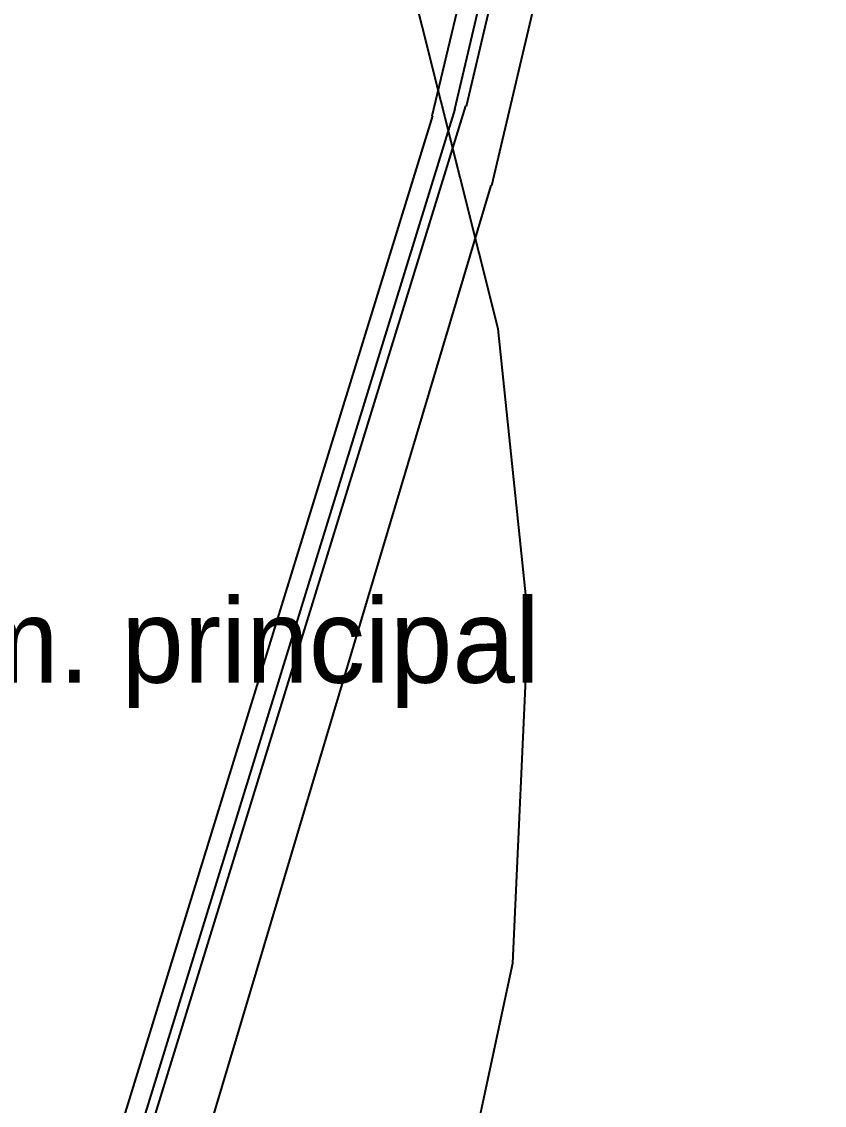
# Model space of a CAD drawing. Header units: feet. Extents: x -84 to 198, y -22 to 181.
# Drawn here: x 124 to 135.45, y 44.53 to 59.99 of the extents above; entities that cross this region are included whole.
import ezdxf
from ezdxf.enums import TextEntityAlignment as Align

# ---------------------------------------------------------------- set-up
doc = ezdxf.new("R2010")
doc.units = ezdxf.units.FT
for name, color, linetype in [('A-AREA-UNIDAD', 30, 'CONTINUOUS'), ('A-LINEA', 7, 'CONTINUOUS'), ('A-NOMBRE-ESPACIO', 2, 'CONTINUOUS')]:
    doc.layers.add(name, color=color, linetype=linetype)

msp = doc.modelspace()

# ---------------------------------------------------------------- linework, layer by layer
at = {"layer": 'A-AREA-UNIDAD'}
msp.add_lwpolyline([(125.952, 33.6356), (127.76, 36.5689), (129.088, 39.36), (130.048, 42.08), (131.008, 46.56), (131.232, 51.4489), (130.8, 55.6089), (129.44, 61.0133), (128.96, 64.3733), (128.96, 68.7644), (129.632, 72.8889), (128.8, 72.8889), (118.24, 75.4133), (118.112, 74.9689), (117.152, 74.9689), (117.088, 75.52), (104.4, 78.5244), (104.24, 78.0444), (102.912, 78.1333), (100.928, 78.6133), (100.8, 79.36), (66.048, 87.6089), (65.6, 87.5733), (63.68, 79.2889)], dxfattribs=at)
at = {"layer": 'A-LINEA'}
for p, q in [((137.4552, 86.2021), (130.7014, 57.6475)), ((136.2784, 85.7137), (129.8533, 58.6431)), ((136.5216, 85.4857), (130.173, 58.7375)), ((136.6481, 85.3763), (130.3393, 58.7828)), ((120.7285, 27.6071), (130.3389, 58.7925)), ((120.416, 27.9992), (129.8657, 58.649)), ((120.6271, 27.7412), (130.1854, 58.7435)), ((121.5473, 27.0062), (130.6986, 57.6547))]:
    msp.add_line(p, q, dxfattribs=at)

# ---------------------------------------------------------------- texts
at = {"layer": 'A-NOMBRE-ESPACIO'}
msp.add_text('Dorm. principal', height=1.2, dxfattribs=at).set_placement((126, 50.56), align=Align.CENTER)

doc.saveas('drawing.dxf')
